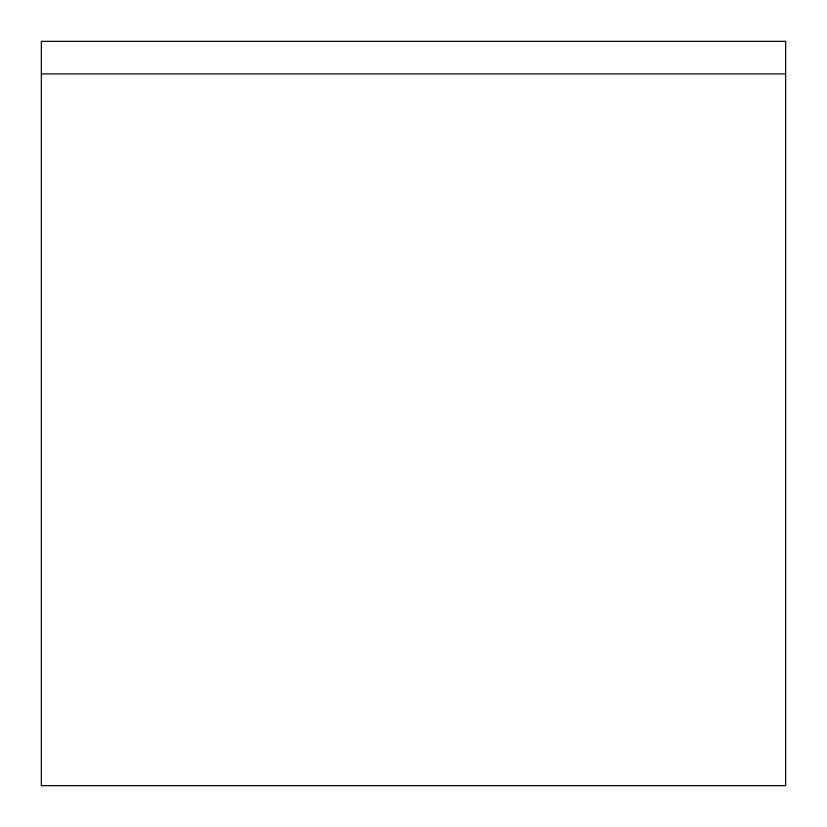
<?xml version="1.0" encoding="UTF-8"?>
<svg xmlns="http://www.w3.org/2000/svg" width="827" height="827" viewBox="0 0 827 827"><rect width="100%" height="100%" fill="white"/><g stroke="black" fill="none" stroke-linecap="round" stroke-linejoin="round"><path stroke-width="1.24" d="M41.35 73.913L785.65 73.913M785.65 41.35L41.35 41.35L41.35 785.65L785.65 785.65L785.65 41.35"/></g></svg>
